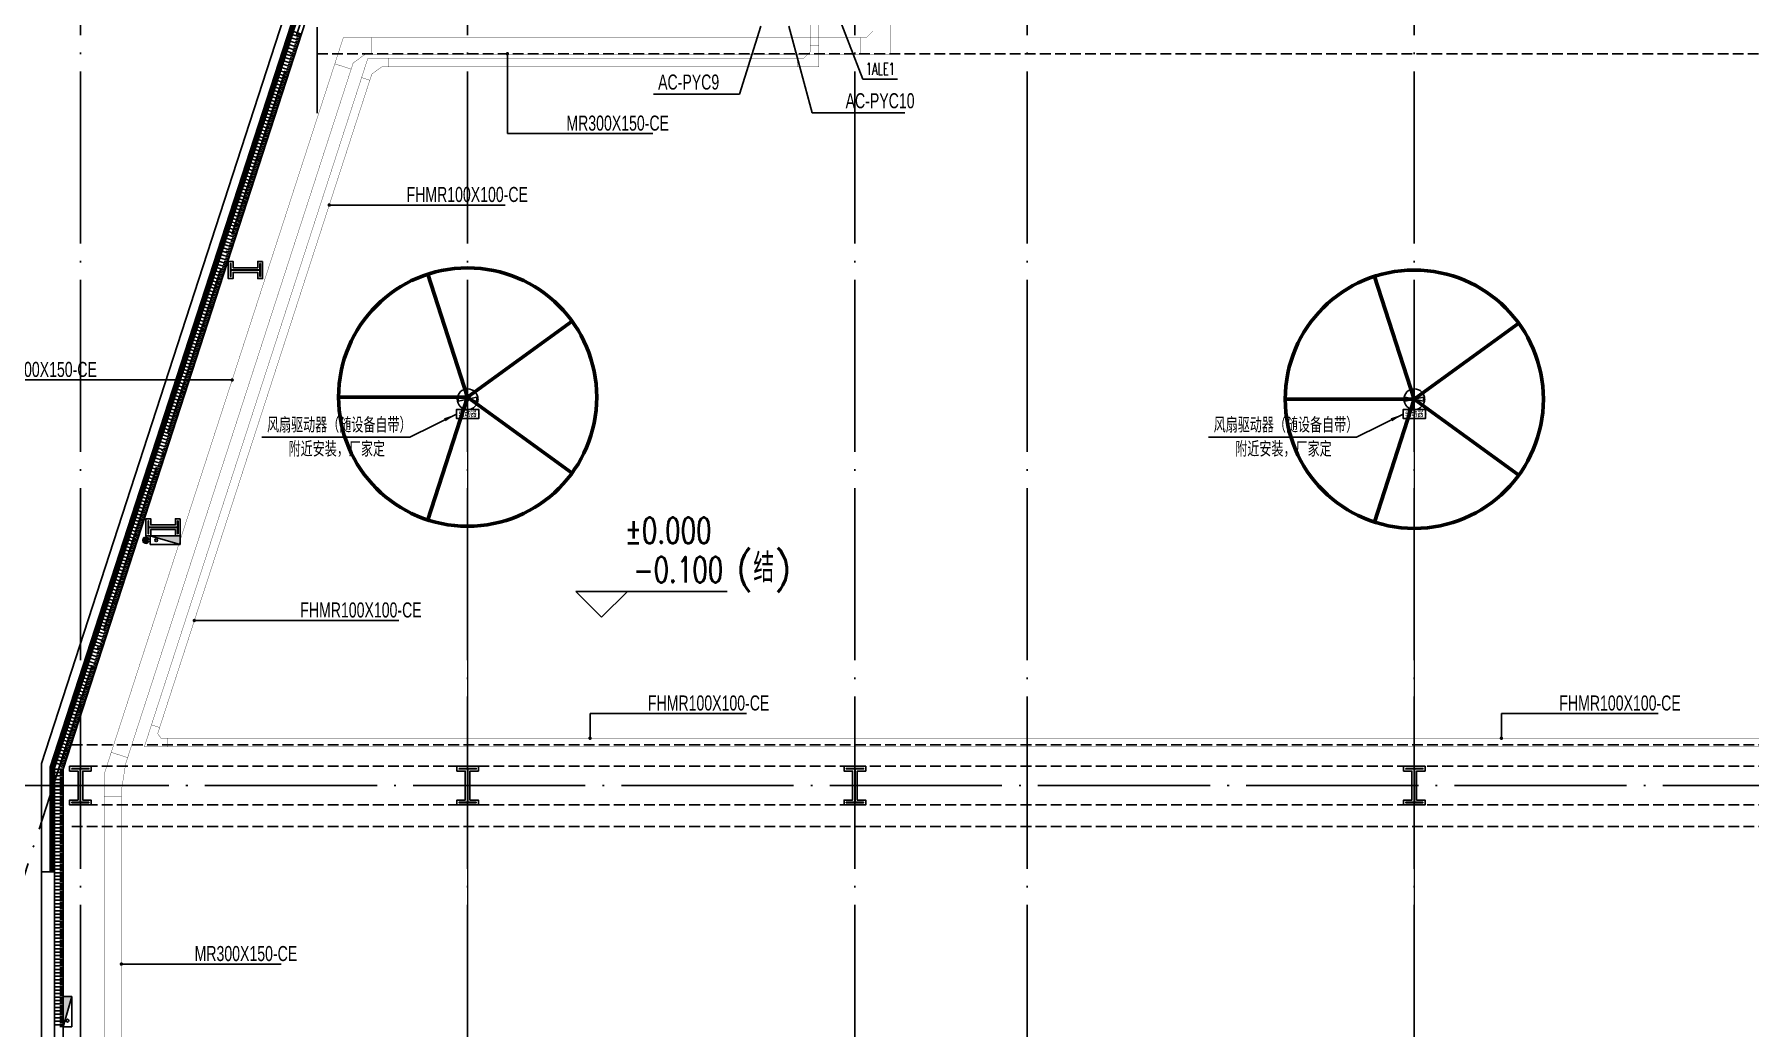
# Model space of a CAD drawing. Extents: x -1396510 to 1250330, y -1892470 to 1623980.
# Drawn here: x -313924 to -274060, y -1347547 to -1324473 of the extents above; entities that cross this region are included whole.
import ezdxf
from ezdxf.enums import TextEntityAlignment as Align

# ---------------------------------------------------------------- set-up
doc = ezdxf.new("R2010")
doc.units = 0
doc.header["$LTSCALE"] = 1000
doc.header["$MEASUREMENT"] = 0
doc.linetypes.add('DASH', pattern=[0.35, 0.25, -0.1])
doc.linetypes.add('DOTE', pattern=[2.42, 2, -0.2, 0.02, -0.2])
doc.layers.get('Defpoints').update_dxf_attribs({"color": 210})
for name, color, linetype in [('99平面图例外参$0$A-HATCH-2', 251, 'Continuous'), ('A-AXIS-DOTE', 14, 'DOTE'), ('A-HATCH-2', 251, 'Continuous'), ('A-LIN-V', 9, 'Continuous'), ('A-WINDOW', 140, 'Continuous'), ('AS-COLN', 6, 'Continuous'), ('AS-WALL', 40, 'Continuous'), ('CABLETRAY', 4, 'Continuous'), ('CABLETRAY_DIM', 3, 'Continuous'), ('CABLETRAY_FIRE', 1, 'DASH'), ('DIM-箱柜', 3, 'Continuous'), ('EQUIP-动力', 3, 'Continuous'), ('EQUIP-箱柜', 3, 'Continuous'), ('SB_ZF消火栓', 10, 'Continuous'), ('SB_ZF消火栓M', 10, 'Continuous'), ('WIRE-照明', 1, 'Continuous'), ('建-墙-幕', 4, 'Continuous'), ('建-标高', 3, 'Continuous')]:
    doc.layers.add(name, color=color, linetype=linetype)
doc.layers.add('A-云线2', color=3, linetype='Continuous', plot=False)
doc.layers.add('LG-ZF消防', color=1, linetype='Continuous', lineweight=60)
doc.styles.add('_TEL_ATTDEF', font='GBENOR', dxfattribs={"width": 0.8, "height": 3, "bigfont": 'GBCBIG'})
doc.styles.add('_TEL_DIM', font='SIMPLEX', dxfattribs={"width": 0.8, "height": 3.5, "bigfont": 'HZTXT'})
doc.styles.add('A-STANDARD', font='SIMPLEX', dxfattribs={"bigfont": 'GBCBIG'})
doc.styles.add('HZTXT5', font='aa.shx', dxfattribs={"width": 0.7, "bigfont": 'hztxt.shx'})

# ---------------------------------------------------------------- blocks, each defined once
blk = doc.blocks.new('4324324')
at = {"layer": 'A-HATCH-2', "color": 8, "linetype": 'DASH'}
for p, q in [((-307354, 583870), (-128854, 583870)), ((-313054, 567820), (-128854, 567820)), ((-313054, 567320), (-128854, 567320)), ((-313054, 566420), (-128854, 566420)), ((-313054, 565920), (-128854, 565920))]:
    blk.add_line(p, q, dxfattribs=at)
blk = doc.blocks.new('w4324324')
at = {"layer": 'A-HATCH-2', "color": 0, "lineweight": 60}
for q in [(-1694760, 686605), (-1697614, 684532), (-1691907, 684532), (-1696524, 681178), (-1692997, 681178)]:
    blk.add_line((-1694760, 683605), q, dxfattribs=at)
blk.add_circle((-1694760, 683605), 3000, dxfattribs=at)
blk = doc.blocks.new('342343')
at = {"layer": 'A-LIN-V', "color": 8}
for p in [(1048710, 103556), (1048660, 81556)]:
    blk.add_blockref('w4324324', p, dxfattribs=at)
blk = doc.blocks.new('w42343243')
at = {"layer": 'A-HATCH-2', "color": 8}
blk.add_lwpolyline([(-165104, 621070), (-164604, 621070), (-164604, 620958), (-164800, 620958), (-164800, 620282), (-164604, 620282), (-164604, 620170), (-165104, 620170), (-165104, 620282), (-164908, 620282), (-164908, 620958), (-165104, 620958)], close=True, dxfattribs=at)
at = {"layer": 'AS-COLN', "color": 3}
blk.add_lwpolyline([(-165054, 621020), (-164654, 621020), (-164654, 621008), (-164850, 621008), (-164850, 620232), (-164654, 620232), (-164654, 620220), (-165054, 620220), (-165054, 620232), (-164858, 620232), (-164858, 621008), (-165054, 621008)], close=True, dxfattribs=at)
blk = doc.blocks.new('nt66')
at = {"layer": 'A-HATCH-2', "color": 8}
blk.add_lwpolyline([(-195840, 766870), (-195440, 766870), (-195440, 766758), (-195586, 766758), (-195586, 766182), (-195440, 766182), (-195440, 766070), (-195840, 766070), (-195840, 766182), (-195694, 766182), (-195694, 766758), (-195840, 766758)], close=True, dxfattribs=at)
at = {"layer": 'AS-COLN'}
blk.add_lwpolyline([(-195790, 766820), (-195490, 766820), (-195490, 766808), (-195636, 766808), (-195636, 766132), (-195490, 766132), (-195490, 766120), (-195790, 766120), (-195790, 766132), (-195644, 766132), (-195644, 766808), (-195790, 766808)], close=True, dxfattribs=at)
blk = doc.blocks.new('42343')
at = {"rotation": 270}
for p in [(-1075488, 383206), (-1077402, 377230)]:
    blk.add_blockref('nt66', p, dxfattribs=at)
at = {"layer": 'A-WINDOW'}
for p in [(-148000, -53750), (-139000, -53750), (-130000, -53750), (-117000, -53750)]:
    blk.add_blockref('w42343243', p, dxfattribs=at)
blk = doc.blocks.new('A$C5D961328')
at = {"layer": 'SB_ZF消火栓'}
blk.add_hatch(color=256, dxfattribs=at).paths.add_polyline_path([(0, 40), (700, 40), (700, 240)])
for p, q in [((700, 240), (0, 240)), ((0, 240), (0, 40)), ((700, 240), (0, 40)), ((0, 40), (700, 40)), ((700, 240), (700, 40))]:
    blk.add_line(p, q, dxfattribs=at)
at = {"layer": 'SB_ZF消火栓', "color": 1}
blk.add_circle((140, 140), 32.5, dxfattribs=at)
blk = doc.blocks.new('we42342343234')
at = {"layer": 'LG-ZF消防'}
blk.add_circle((-311332, 572570), 50, dxfattribs=at)
at = {"layer": 'SB_ZF消火栓M', "xscale": -1}
for p, rotation in [((-311232, 572710), 180), ((-313294, 561270), 270)]:
    blk.add_blockref('A$C5D961328', p, dxfattribs=dict(at, rotation=rotation))
blk = doc.blocks.new('99平面图例外参$0$$LinePat$填挖边坡')
at = {"color": 0}
for p, q in [((0, 0), (0, -1500)), ((300, 0), (300, -600))]:
    blk.add_line(p, q, dxfattribs=at)
at = {"layer": 'Defpoints', "color": 0}
blk.add_point((600, 0), dxfattribs=at)
blk = doc.blocks.new('世赫3#厂房一层0821')
at = {"layer": 'A-AXIS-DOTE', "color": 8, "ltscale": 2}
for p, q in [((0, -79980), (0, 6235)), ((9000, -79980), (9000, 5504)), ((18000, -79980), (18000, 5504)), ((22000, -79980), (22000, 5500)), ((31000, -79980), (31000, 5500)), ((190814.2, -53850), (-5155.8, -53850))]:
    blk.add_line(p, q, dxfattribs=at)
at = {"layer": 'A-AXIS-DOTE', "color": 8}
blk.add_line((5500, -38230.1), (5500, -34440.1), dxfattribs=at)
at = {"layer": 'A-AXIS-DOTE', "color": 8, "ltscale": 2}
blk.add_lwpolyline([(-2450.9, -59462.8), (19193, 7244.4)], dxfattribs=at)
at = {"layer": 'A-LIN-V'}
for p, q in [((-400, -53465.8), (13400.4, -10932.7)), ((-400, -72000.1), (-400, -53465.8))]:
    blk.add_line(p, q, dxfattribs=at)
blk.add_lwpolyline([(-900, -55850), (-900, -53336.7), (12923.4, -10777.9), (13195.4, -10866.3)], dxfattribs=at)
at = {"layer": 'AS-WALL'}
for p, q in [((-900, -55850), (-900, -72500.1)), ((-600, -55850), (-900, -55850)), ((-600, -55850), (-600, -72200.1))]:
    blk.add_line(p, q, dxfattribs=at)
at = {"layer": '建-墙-幕'}
for p, q in [((-700, -53418.4), (4989.1, -35884.6)), ((-666.7, -53423.6), (5020.8, -35894.9)), ((-633.3, -53428.9), (5052.5, -35905.1)), ((-600, -53434.2), (5084.2, -35915.4)), ((-700, -55850), (-700, -53418.4)), ((-666.7, -55850), (-666.7, -53423.6)), ((-633.3, -55850), (-633.3, -53428.9)), ((-600, -55850), (-600, -53434.2)), ((-700, -55850), (-600, -55850))]:
    blk.add_line(p, q, dxfattribs=at)
at = {"layer": '建-标高', "color": 8}
for p, q in [((12113.6, -49940), (11513.6, -49340)), ((11513.6, -49340), (15033.6, -49340)), ((12113.6, -49940), (12713.6, -49340))]:
    blk.add_line(p, q, dxfattribs=at)
at = {"layer": '99平面图例外参$0$A-HATCH-2', "color": 203, "yscale": 0.1333333333333333, "zscale": 0.1333333333333333}
for p, xscale, rotation in [((5041, -36696.5), 0.1335601097542633, 252.0237134181383), ((5065.7, -36620.3), 0.1335601097542633, 252.0237134181383), ((5090.5, -36544.1), 0.1335601097542633, 252.0237134181383), ((5115.2, -36467.8), 0.1335601097542633, 252.0237134181383), ((5139.9, -36391.6), 0.1335601097542633, 252.0237134181383), ((4917.4, -37077.6), 0.1335601097542633, 252.0237134181383), ((4942.1, -37001.4), 0.1335601097542633, 252.0237134181383), ((4966.8, -36925.2), 0.1335601097542633, 252.0237134181383), ((4991.5, -36848.9), 0.1335601097542633, 252.0237134181383), ((5016.3, -36772.7), 0.1335601097542633, 252.0237134181383), ((4793.7, -37458.7), 0.1335601097542633, 252.0237134181383), ((4818.4, -37382.5), 0.1335601097542633, 252.0237134181383), ((4843.2, -37306.3), 0.1335601097542633, 252.0237134181383), ((4867.9, -37230.1), 0.1335601097542633, 252.0237134181383), ((4892.6, -37153.8), 0.1335601097542633, 252.0237134181383), ((4645.3, -37916.1), 0.1335601097542633, 252.0237134181383), ((4670, -37839.9), 0.1335601097542633, 252.0237134181383), ((4694.8, -37763.6), 0.1335601097542633, 252.0237134181383), ((4719.5, -37687.4), 0.1335601097542633, 252.0237134181383), ((4744.2, -37611.2), 0.1335601097542633, 252.0237134181383), ((4769, -37535), 0.1335601097542633, 252.0237134181383), ((4521.6, -38297.2), 0.1335601097542633, 252.0237134181383), ((4546.4, -38221), 0.1335601097542633, 252.0237134181383), ((4571.1, -38144.8), 0.1335601097542633, 252.0237134181383), ((4595.8, -38068.5), 0.1335601097542633, 252.0237134181383), ((4620.6, -37992.3), 0.1335601097542633, 252.0237134181383), ((4398, -38678.3), 0.1335601097542633, 252.0237134181383), ((4422.7, -38602.1), 0.1335601097542633, 252.0237134181383), ((4447.4, -38525.9), 0.1335601097542633, 252.0237134181383), ((4472.2, -38449.7), 0.1335601097542633, 252.0237134181383), ((4496.9, -38373.4), 0.1335601097542633, 252.0237134181383), ((4274.3, -39059.4), 0.1335601097542633, 252.0237134181383), ((4299.1, -38983.2), 0.1335601097542633, 252.0237134181383), ((4323.8, -38907), 0.1335601097542633, 252.0237134181383), ((4348.5, -38830.8), 0.1335601097542633, 252.0237134181383), ((4373.2, -38754.6), 0.1335601097542633, 252.0237134181383), ((4125.9, -39516.8), 0.1335601097542633, 252.0237134181383), ((4150.7, -39440.6), 0.1335601097542633, 252.0237134181383), ((4175.4, -39364.3), 0.1335601097542633, 252.0237134181383), ((4200.1, -39288.1), 0.1335601097542633, 252.0237134181383), ((4224.9, -39211.9), 0.1335601097542633, 252.0237134181383), ((4249.6, -39135.7), 0.1335601097542633, 252.0237134181383), ((4002.3, -39897.9), 0.1335601097542633, 252.0237134181383), ((4027, -39821.7), 0.1335601097542633, 252.0237134181383), ((4051.7, -39745.5), 0.1335601097542633, 252.0237134181383), ((4076.5, -39669.2), 0.1335601097542633, 252.0237134181383), ((4101.2, -39593), 0.1335601097542633, 252.0237134181383), ((3878.6, -40279), 0.1335601097542633, 252.0237134181383), ((3903.3, -40202.8), 0.1335601097542633, 252.0237134181383), ((3928.1, -40126.6), 0.1335601097542633, 252.0237134181383), ((3952.8, -40050.4), 0.1335601097542633, 252.0237134181383), ((3977.5, -39974.1), 0.1335601097542633, 252.0237134181383), ((3755, -40660.2), 0.1335601097542633, 252.0237134181383), ((3779.7, -40583.9), 0.1335601097542633, 252.0237134181383), ((3804.4, -40507.7), 0.1335601097542633, 252.0237134181383), ((3829.1, -40431.5), 0.1335601097542633, 252.0237134181383), ((3853.9, -40355.3), 0.1335601097542633, 252.0237134181383), ((3606.6, -41117.5), 0.1335601097542633, 252.0237134181383), ((3631.3, -41041.3), 0.1335601097542633, 252.0237134181383), ((3656, -40965.1), 0.1335601097542633, 252.0237134181383), ((3680.8, -40888.8), 0.1335601097542633, 252.0237134181383), ((3705.5, -40812.6), 0.1335601097542633, 252.0237134181383), ((3730.2, -40736.4), 0.1335601097542633, 252.0237134181383), ((3482.9, -41498.6), 0.1335601097542633, 252.0237134181383), ((3507.6, -41422.4), 0.1335601097542633, 252.0237134181383), ((3532.4, -41346.2), 0.1335601097542633, 252.0237134181383), ((3557.1, -41270), 0.1335601097542633, 252.0237134181383), ((3581.8, -41193.7), 0.1335601097542633, 252.0237134181383), ((3359.2, -41879.7), 0.1335601097542633, 252.0237134181383), ((3384, -41803.5), 0.1335601097542633, 252.0237134181383), ((3408.7, -41727.3), 0.1335601097542633, 252.0237134181383), ((3433.4, -41651.1), 0.1335601097542633, 252.0237134181383), ((3458.2, -41574.8), 0.1335601097542633, 252.0237134181383), ((3235.6, -42260.9), 0.1335601097542633, 252.0237134181383), ((3260.3, -42184.6), 0.1335601097542633, 252.0237134181383), ((3285, -42108.4), 0.1335601097542633, 252.0237134181383), ((3309.8, -42032.2), 0.1335601097542633, 252.0237134181383), ((3334.5, -41956), 0.1335601097542633, 252.0237134181383), ((3111.9, -42642), 0.1335601097542633, 252.0237134181383), ((3136.7, -42565.8), 0.1335601097542633, 252.0237134181383), ((3161.4, -42489.5), 0.1335601097542633, 252.0237134181383), ((3186.1, -42413.3), 0.1335601097542633, 252.0237134181383), ((3210.9, -42337.1), 0.1335601097542633, 252.0237134181383), ((2963.5, -43099.3), 0.1335601097542633, 252.0237134181383), ((2988.3, -43023.1), 0.1335601097542633, 252.0237134181383), ((3013, -42946.9), 0.1335601097542633, 252.0237134181383), ((3037.7, -42870.7), 0.1335601097542633, 252.0237134181383), ((3062.5, -42794.4), 0.1335601097542633, 252.0237134181383), ((3087.2, -42718.2), 0.1335601097542633, 252.0237134181383), ((2839.9, -43480.5), 0.1335601097542633, 252.0237134181383), ((2864.6, -43404.2), 0.1335601097542633, 252.0237134181383), ((2889.3, -43328), 0.1335601097542633, 252.0237134181383), ((2914.1, -43251.8), 0.1335601097542633, 252.0237134181383), ((2938.8, -43175.6), 0.1335601097542633, 252.0237134181383), ((2716.2, -43861.6), 0.1335601097542633, 252.0237134181383), ((2740.9, -43785.3), 0.1335601097542633, 252.0237134181383), ((2765.7, -43709.1), 0.1335601097542633, 252.0237134181383), ((2790.4, -43632.9), 0.1335601097542633, 252.0237134181383), ((2815.1, -43556.7), 0.1335601097542633, 252.0237134181383), ((2592.6, -44242.7), 0.1335601097542633, 252.0237134181383), ((2617.3, -44166.5), 0.1335601097542633, 252.0237134181383), ((2642, -44090.2), 0.1335601097542633, 252.0237134181383), ((2666.8, -44014), 0.1335601097542633, 252.0237134181383), ((2691.5, -43937.8), 0.1335601097542633, 252.0237134181383), ((2444.2, -44700), 0.1335601097542633, 252.0237134181383), ((2468.9, -44623.8), 0.1335601097542633, 252.0237134181383), ((2493.6, -44547.6), 0.1335601097542633, 252.0237134181383), ((2518.4, -44471.4), 0.1335601097542633, 252.0237134181383), ((2543.1, -44395.1), 0.1335601097542633, 252.0237134181383), ((2567.8, -44318.9), 0.1335601097542633, 252.0237134181383), ((2320.5, -45081.2), 0.1335601097542633, 252.0237134181383), ((2345.2, -45004.9), 0.1335601097542633, 252.0237134181383), ((2370, -44928.7), 0.1335601097542633, 252.0237134181383), ((2394.7, -44852.5), 0.1335601097542633, 252.0237134181383), ((2419.4, -44776.3), 0.1335601097542633, 252.0237134181383), ((2196.8, -45462.3), 0.1335601097542633, 252.0237134181383), ((2221.6, -45386.1), 0.1335601097542633, 252.0237134181383), ((2246.3, -45309.8), 0.1335601097542633, 252.0237134181383), ((2271, -45233.6), 0.1335601097542633, 252.0237134181383), ((2295.8, -45157.4), 0.1335601097542633, 252.0237134181383), ((2073.2, -45843.4), 0.1335601097542633, 252.0237134181383), ((2097.9, -45767.2), 0.1335601097542633, 252.0237134181383), ((2122.6, -45691), 0.1335601097542633, 252.0237134181383), ((2147.4, -45614.7), 0.1335601097542633, 252.0237134181383), ((2172.1, -45538.5), 0.1335601097542633, 252.0237134181383), ((1924.8, -46300.7), 0.1335601097542633, 252.0237134181383), ((1949.5, -46224.5), 0.1335601097542633, 252.0237134181383), ((1974.3, -46148.3), 0.1335601097542633, 252.0237134181383), ((1999, -46072.1), 0.1335601097542633, 252.0237134181383), ((2023.7, -45995.8), 0.1335601097542633, 252.0237134181383), ((2048.5, -45919.6), 0.1335601097542633, 252.0237134181383), ((1801.1, -46681.9), 0.1335601097542633, 252.0237134181383), ((1825.9, -46605.6), 0.1335601097542633, 252.0237134181383), ((1850.6, -46529.4), 0.1335601097542633, 252.0237134181383), ((1875.3, -46453.2), 0.1335601097542633, 252.0237134181383), ((1900.1, -46377), 0.1335601097542633, 252.0237134181383), ((1677.5, -47063), 0.1335601097542633, 252.0237134181383), ((1702.2, -46986.8), 0.1335601097542633, 252.0237134181383), ((1726.9, -46910.5), 0.1335601097542633, 252.0237134181383), ((1751.7, -46834.3), 0.1335601097542633, 252.0237134181383), ((1776.4, -46758.1), 0.1335601097542633, 252.0237134181383), ((1553.8, -47444.1), 0.1335601097542633, 252.0237134181383), ((1578.5, -47367.9), 0.1335601097542633, 252.0237134181383), ((1603.3, -47291.7), 0.1335601097542633, 252.0237134181383), ((1628, -47215.4), 0.1335601097542633, 252.0237134181383), ((1652.7, -47139.2), 0.1335601097542633, 252.0237134181383), ((1430.2, -47825.2), 0.1335601097542633, 252.0237134181383), ((1454.9, -47749), 0.1335601097542633, 252.0237134181383), ((1479.6, -47672.8), 0.1335601097542633, 252.0237134181383), ((1504.4, -47596.6), 0.1335601097542633, 252.0237134181383), ((1529.1, -47520.3), 0.1335601097542633, 252.0237134181383), ((1281.8, -48282.6), 0.1335601097542633, 252.0237134181383), ((1306.5, -48206.3), 0.1335601097542633, 252.0237134181383), ((1331.2, -48130.1), 0.1335601097542633, 252.0237134181383), ((1356, -48053.9), 0.1335601097542633, 252.0237134181383), ((1380.7, -47977.7), 0.1335601097542633, 252.0237134181383), ((1405.4, -47901.5), 0.1335601097542633, 252.0237134181383), ((1158.1, -48663.7), 0.1335601097542633, 252.0237134181383), ((1182.8, -48587.5), 0.1335601097542633, 252.0237134181383), ((1207.6, -48511.2), 0.1335601097542633, 252.0237134181383), ((1232.3, -48435), 0.1335601097542633, 252.0237134181383), ((1257, -48358.8), 0.1335601097542633, 252.0237134181383), ((1034.4, -49044.8), 0.1335601097542633, 252.0237134181383), ((1059.2, -48968.6), 0.1335601097542633, 252.0237134181383), ((1083.9, -48892.4), 0.1335601097542633, 252.0237134181383), ((1108.6, -48816.1), 0.1335601097542633, 252.0237134181383), ((1133.4, -48739.9), 0.1335601097542633, 252.0237134181383), ((910.8, -49425.9), 0.1335601097542633, 252.0237134181383), ((935.5, -49349.7), 0.1335601097542633, 252.0237134181383), ((960.3, -49273.5), 0.1335601097542633, 252.0237134181383), ((985, -49197.3), 0.1335601097542633, 252.0237134181383), ((1009.7, -49121), 0.1335601097542633, 252.0237134181383), ((762.4, -49883.3), 0.1335601097542633, 252.0237134181383), ((787.1, -49807.1), 0.1335601097542633, 252.0237134181383), ((811.9, -49730.8), 0.1335601097542633, 252.0237134181383), ((836.6, -49654.6), 0.1335601097542633, 252.0237134181383), ((861.3, -49578.4), 0.1335601097542633, 252.0237134181383), ((886.1, -49502.2), 0.1335601097542633, 252.0237134181383), ((638.7, -50264.4), 0.1335601097542633, 252.0237134181383), ((663.5, -50188.2), 0.1335601097542633, 252.0237134181383), ((688.2, -50112), 0.1335601097542633, 252.0237134181383), ((712.9, -50035.7), 0.1335601097542633, 252.0237134181383), ((737.7, -49959.5), 0.1335601097542633, 252.0237134181383), ((515.1, -50645.5), 0.1335601097542633, 252.0237134181383), ((539.8, -50569.3), 0.1335601097542633, 252.0237134181383), ((564.5, -50493.1), 0.1335601097542633, 252.0237134181383), ((589.3, -50416.9), 0.1335601097542633, 252.0237134181383), ((614, -50340.6), 0.1335601097542633, 252.0237134181383), ((391.4, -51026.6), 0.1335601097542633, 252.0237134181383), ((416.2, -50950.4), 0.1335601097542633, 252.0237134181383), ((440.9, -50874.2), 0.1335601097542633, 252.0237134181383), ((465.6, -50798), 0.1335601097542633, 252.0237134181383), ((490.3, -50721.7), 0.1335601097542633, 252.0237134181383), ((243, -51484), 0.1335601097542633, 252.0237134181383), ((267.8, -51407.8), 0.1335601097542633, 252.0237134181383), ((292.5, -51331.5), 0.1335601097542633, 252.0237134181383), ((317.2, -51255.3), 0.1335601097542633, 252.0237134181383), ((342, -51179.1), 0.1335601097542633, 252.0237134181383), ((366.7, -51102.9), 0.1335601097542633, 252.0237134181383), ((119.4, -51865.1), 0.1335601097542633, 252.0237134181383), ((144.1, -51788.9), 0.1335601097542633, 252.0237134181383), ((168.8, -51712.7), 0.1335601097542633, 252.0237134181383), ((193.6, -51636.4), 0.1335601097542633, 252.0237134181383), ((218.3, -51560.2), 0.1335601097542633, 252.0237134181383), ((-4.3, -52246.2), 0.1335601097542633, 252.0237134181383), ((20.4, -52170), 0.1335601097542633, 252.0237134181383), ((45.2, -52093.8), 0.1335601097542633, 252.0237134181383), ((69.9, -52017.6), 0.1335601097542633, 252.0237134181383), ((94.6, -51941.3), 0.1335601097542633, 252.0237134181383), ((-127.9, -52627.4), 0.1335601097542633, 252.0237134181383), ((-103.2, -52551.1), 0.1335601097542633, 252.0237134181383), ((-78.5, -52474.9), 0.1335601097542633, 252.0237134181383), ((-53.8, -52398.7), 0.1335601097542633, 252.0237134181383), ((-29, -52322.5), 0.1335601097542633, 252.0237134181383), ((-251.6, -53008.5), 0.1335601097542633, 252.0237134181383), ((-226.9, -52932.2), 0.1335601097542633, 252.0237134181383), ((-202.1, -52856), 0.1335601097542633, 252.0237134181383), ((-177.4, -52779.8), 0.1335601097542633, 252.0237134181383), ((-152.7, -52703.6), 0.1335601097542633, 252.0237134181383), ((-375.3, -53389.6), 0.1335601097542633, 252.0237134181383), ((-350.5, -53313.4), 0.1335601097542633, 252.0237134181383), ((-325.8, -53237.1), 0.1335601097542633, 252.0237134181383), ((-301.1, -53160.9), 0.1335601097542633, 252.0237134181383), ((-276.3, -53084.7), 0.1335601097542633, 252.0237134181383), ((-400, -53465.8), 0.1337246376890766, 270.0000000008202), ((-400, -53546.1), 0.1337246376890766, 270.0000000008202), ((-400, -53626.3), 0.1337246376890766, 270.0000000008202), ((-400, -53706.5), 0.1337246376890766, 270.0000000008202), ((-400, -53786.8), 0.1337246376890766, 270.0000000008202), ((-400, -53867), 0.1337246376890766, 270.0000000008202), ((-400, -53947.2), 0.1337246376890766, 270.0000000008202), ((-400, -54027.5), 0.1337246376890766, 270.0000000008202), ((-400, -54107.7), 0.1337246376890766, 270.0000000008202), ((-400, -54187.9), 0.1337246376890766, 270.0000000008202), ((-400, -54268.2), 0.1337246376890766, 270.0000000008202), ((-400, -54348.4), 0.1337246376890766, 270.0000000008202), ((-400, -54428.6), 0.1337246376890766, 270.0000000008202), ((-400, -54508.9), 0.1337246376890766, 270.0000000008202), ((-400, -54589.1), 0.1337246376890766, 270.0000000008202), ((-400, -54669.3), 0.1337246376890766, 270.0000000008202), ((-400, -54749.6), 0.1337246376890766, 270.0000000008202), ((-400, -54829.8), 0.1337246376890766, 270.0000000008202), ((-400, -54910), 0.1337246376890766, 270.0000000008202), ((-400, -54990.3), 0.1337246376890766, 270.0000000008202), ((-400, -55070.5), 0.1337246376890766, 270.0000000008202), ((-400, -55150.7), 0.1337246376890766, 270.0000000008202), ((-400, -55231), 0.1337246376890766, 270.0000000008202), ((-400, -55311.2), 0.1337246376890766, 270.0000000008202), ((-400, -55391.5), 0.1337246376890766, 270.0000000008202), ((-400, -55471.7), 0.1337246376890766, 270.0000000008202), ((-400, -55551.9), 0.1337246376890766, 270.0000000008202), ((-400, -55632.2), 0.1337246376890766, 270.0000000008202), ((-400, -55712.4), 0.1337246376890766, 270.0000000008202), ((-400, -55792.6), 0.1337246376890766, 270.0000000008202), ((-400, -55872.9), 0.1337246376890766, 270.0000000008202), ((-400, -55953.1), 0.1337246376890766, 270.0000000008202), ((-400, -56033.3), 0.1337246376890766, 270.0000000008202), ((-400, -56113.6), 0.1337246376890766, 270.0000000008202), ((-400, -56193.8), 0.1337246376890766, 270.0000000008202), ((-400, -56274), 0.1337246376890766, 270.0000000008202), ((-400, -56354.3), 0.1337246376890766, 270.0000000008202), ((-400, -56434.5), 0.1337246376890766, 270.0000000008202), ((-400, -56514.7), 0.1337246376890766, 270.0000000008202), ((-400, -56595), 0.1337246376890766, 270.0000000008202), ((-400, -56675.2), 0.1337246376890766, 270.0000000008202), ((-400, -56755.4), 0.1337246376890766, 270.0000000008202), ((-400, -56835.7), 0.1337246376890766, 270.0000000008202), ((-400, -56915.9), 0.1337246376890766, 270.0000000008202), ((-400, -56996.1), 0.1337246376890766, 270.0000000008202), ((-400, -57076.4), 0.1337246376890766, 270.0000000008202), ((-400, -57156.6), 0.1337246376890766, 270.0000000008202), ((-400, -57236.9), 0.1337246376890766, 270.0000000008202), ((-400, -57317.1), 0.1337246376890766, 270.0000000008202), ((-400, -57397.3), 0.1337246376890766, 270.0000000008202), ((-400, -57477.6), 0.1337246376890766, 270.0000000008202), ((-400, -57557.8), 0.1337246376890766, 270.0000000008202), ((-400, -57638), 0.1337246376890766, 270.0000000008202), ((-400, -57718.3), 0.1337246376890766, 270.0000000008202), ((-400, -57798.5), 0.1337246376890766, 270.0000000008202), ((-400, -57878.7), 0.1337246376890766, 270.0000000008202), ((-400, -57959), 0.1337246376890766, 270.0000000008202), ((-400, -58039.2), 0.1337246376890766, 270.0000000008202), ((-400, -58119.4), 0.1337246376890766, 270.0000000008202), ((-400, -58199.7), 0.1337246376890766, 270.0000000008202), ((-400, -58279.9), 0.1337246376890766, 270.0000000008202), ((-400, -58360.1), 0.1337246376890766, 270.0000000008202), ((-400, -58440.4), 0.1337246376890766, 270.0000000008202), ((-400, -58520.6), 0.1337246376890766, 270.0000000008202), ((-400, -58600.8), 0.1337246376890766, 270.0000000008202), ((-400, -58681.1), 0.1337246376890766, 270.0000000008202), ((-400, -58761.3), 0.1337246376890766, 270.0000000008202), ((-400, -58841.5), 0.1337246376890766, 270.0000000008202), ((-400, -58921.8), 0.1337246376890766, 270.0000000008202), ((-400, -59002), 0.1337246376890766, 270.0000000008202), ((-400, -59082.3), 0.1337246376890766, 270.0000000008202), ((-400, -59162.5), 0.1337246376890766, 270.0000000008202), ((-400, -59242.7), 0.1337246376890766, 270.0000000008202), ((-400, -59323), 0.1337246376890766, 270.0000000008202), ((-400, -59403.2), 0.1337246376890766, 270.0000000008202)]:
    blk.add_blockref('99平面图例外参$0$$LinePat$填挖边坡', p, dxfattribs=dict(at, xscale=xscale, rotation=rotation))
at = {"layer": 'A-LIN-V', "color": 8, "rotation": 90}
blk.add_blockref('342343', (796160.7, 601225), dxfattribs=at)
at = {"layer": 'A-WINDOW'}
for name in ['42343', '4324324']:
    blk.add_blockref(name, (312854.2, -620720), dxfattribs=at)
at = {"layer": 'SB_ZF消火栓'}
blk.add_blockref('we42342343234', (312854.2, -620720), dxfattribs=at)
at = {"layer": '建-标高', "color": 7, "style": 'A-STANDARD', "width": 0.705882}
for s, p in [('%%P0.000', (12653.6, -48220)), ('-0.100', (12853.6, -49130))]:
    blk.add_text(s, height=595, dxfattribs=at).set_placement(p)
at = {"layer": '建-标高', "color": 7, "style": 'A-STANDARD'}
blk.add_text('(结)', height=675.18, dxfattribs=at).set_placement((15233.6, -49130))
blk = doc.blocks.new('$equip$00002854')
for p, q in [((-0.62, 0.13), (-0.1, 0.02)), ((-0.62, -0.13), (-0.62, 0.13)), ((0.62, 0.13), (0.1, 0.02)), ((0.62, -0.13), (0.62, 0.13)), ((-0.1, -0.02), (-0.62, -0.13)), ((0.1, -0.02), (0.62, -0.13))]:
    blk.add_line(p, q)
at = {"const_width": 0.0571}
blk.add_lwpolyline([(-0.69, 0, 1), (0.69, 0, 1), (-0.69, 0, 1.215985)], format="xyb", dxfattribs=at)
for radius in [0.688, 0.104]:
    blk.add_circle((0, 0), radius)
for p in [(-0.69, 0), (0, 0.69), (0.69, 0), (0, -0.69)]:
    blk.add_point(p)
at = {"color": 7, "style": '_TEL_DIM', "flags": 1}
for tag in ['A', 'REMARK']:
    blk.add_attdef(tag, text='', height=0.00002, dxfattribs=at).set_placement((0, 0), align=Align.MIDDLE_CENTER)
blk = doc.blocks.new('$equip$00002926')
for p, q in [((0.75, 0.6), (-0.75, 0.6)), ((-0.75, 0.6), (-0.75, 0)), ((-0.75, 0), (0.75, 0)), ((0.75, 0), (0.75, 0.6))]:
    blk.add_line(p, q)
at = {"const_width": 0.0571}
blk.add_lwpolyline([(-0.75, 0.6), (-0.75, 0), (0.75, 0), (0.75, 0.6), (-0.75, 0.6), (-0.75, 0)], dxfattribs=at)
for p in [(-0.75, 0.3), (0, 0.6), (0, 0), (0.75, 0.3)]:
    blk.add_point(p)
at = {"color": 7, "style": '_TEL_DIM'}
blk.add_attdef('$TEXT$', text='', height=0.4, dxfattribs=at).set_placement((0, 0.3), align=Align.MIDDLE_CENTER)
at = {"color": 7, "style": '_TEL_DIM', "flags": 1}
for tag in ['A', 'REMARK']:
    blk.add_attdef(tag, text='', height=0.00002, dxfattribs=at).set_placement((0, 0), align=Align.MIDDLE_CENTER)

msp = doc.modelspace()

# ---------------------------------------------------------------- linework, layer by layer
at = {"layer": 'CABLETRAY', "const_width": 7.5}
for points in [[(-294030, -1324944), (-294030, -1324244)], [(-306741.8, -1324544), (-306941.1, -1325157.7)], [(-306096.4, -1324544), (-306741.8, -1324544)], [(-306096.4, -1324944), (-306096.4, -1324544)], [(-306096.4, -1324544), (-294730, -1324544)], [(-306096.4, -1324944), (-306096.4, -1324544)], [(-294730, -1324544), (-294730, -1324944)], [(-294580, -1324544), (-294730, -1324544)], [(-294730, -1324544), (-294730, -1324944)], [(-294430, -1324394), (-294580, -1324544)], [(-306514.3, -1325138.6), (-306246.4, -1324944)], [(-306246.4, -1324944), (-306096.4, -1324944)], [(-294730, -1324944), (-306096.4, -1324944)], [(-294730, -1324944), (-294030, -1324944)], [(-312135.8, -1341150.7), (-306941.1, -1325157.7)], [(-306560.7, -1325281.3), (-311755.3, -1341274.3)], [(-306941.1, -1325157.7), (-306560.7, -1325281.3)], [(-306941.1, -1325157.7), (-306560.7, -1325281.3)], [(-306560.7, -1325281.3), (-306514.3, -1325138.6)], [(-312135.8, -1341150.7), (-312300, -1341656.4)], [(-311755.3, -1341274.3), (-312135.8, -1341150.7)], [(-311755.3, -1341274.3), (-312135.8, -1341150.7)], [(-311900, -1342038.1), (-311801.7, -1341417)], [(-311801.7, -1341417), (-311755.3, -1341274.3)], [(-312300, -1341656.4), (-312300, -1342188.1)], [(-312300, -1342188.1), (-311900, -1342188.1)], [(-312300, -1358604), (-312300, -1342188.1)], [(-312300, -1342188.1), (-311900, -1342188.1)], [(-311900, -1342188.1), (-311900, -1342038.1)], [(-311900, -1342188.1), (-311900, -1358604)]]:
    msp.add_lwpolyline(points, dxfattribs=at)
at = {"layer": 'CABLETRAY_DIM'}
for p, q in [((-302930, -1324924), (-302930, -1326780)), ((-302930, -1326780), (-299550, -1326780)), ((-307069.3, -1328438), (-306530, -1328438)), ((-306530, -1328438), (-302980, -1328438)), ((-311490, -1332501.7), (-314960, -1332501.7)), ((-309326.5, -1332501.7), (-311490, -1332501.7)), ((-310204, -1338088.9), (-309660, -1338088.9)), ((-309660, -1338088.9), (-305450, -1338088.9)), ((-301010, -1340824), (-301010, -1340250)), ((-301010, -1340250), (-297370, -1340250)), ((-279830, -1340824), (-279830, -1340250)), ((-279830, -1340250), (-276190, -1340250)), ((-311900, -1346070), (-311100, -1346070)), ((-311100, -1346070), (-308190, -1346070))]:
    msp.add_line(p, q, dxfattribs=at)
at = {"layer": 'CABLETRAY_DIM', "const_width": 40}
for points in [[(-302930, -1324904, 1), (-302930, -1324944, 1)], [(-307089.3, -1328438, 1), (-307049.3, -1328438, 1)], [(-309306.5, -1332501.7, 1), (-309346.5, -1332501.7, 1)], [(-310224, -1338088.9, 1), (-310184, -1338088.9, 1)], [(-301010, -1340844, 1), (-301010, -1340804, 1)], [(-279830, -1340844, 1), (-279830, -1340804, 1)], [(-311920, -1346070, 1), (-311880, -1346070, 1)]]:
    msp.add_lwpolyline(points, format="xyb", close=True, dxfattribs=at)
at = {"layer": 'CABLETRAY_FIRE', "const_width": 7.5}
for points in [[(-295892, -1324728.1), (-295892, -1323664)], [(-295692, -1323664), (-295692, -1324728.1)], [(-306172.1, -1325028.1), (-306318.1, -1325477.6)], [(-305699.4, -1325028.1), (-306172.1, -1325028.1)], [(-305699.4, -1325228.1), (-305699.4, -1325028.1)], [(-305699.4, -1325228.1), (-305699.4, -1325028.1)], [(-305699.4, -1325028.1), (-296192, -1325028.1)], [(-296192, -1325028.1), (-296192, -1325228.1)], [(-296042, -1325028.1), (-296192, -1325028.1)], [(-296192, -1325028.1), (-296192, -1325228.1)], [(-295892, -1324878.1), (-296042, -1325028.1)], [(-295692, -1324728.1), (-295892, -1324728.1)], [(-295692, -1324728.1), (-295892, -1324728.1)], [(-295892, -1324728.1), (-295892, -1324878.1)], [(-295692, -1325228.1), (-295692, -1324728.1)], [(-311201.5, -1340512.6), (-306318.1, -1325477.6)], [(-306318.1, -1325477.6), (-306127.9, -1325539.4)], [(-306318.1, -1325477.6), (-306127.9, -1325539.4)], [(-306127.9, -1325539.4), (-306081.5, -1325396.7)], [(-306081.5, -1325396.7), (-305849.4, -1325228.1)], [(-305849.4, -1325228.1), (-305699.4, -1325228.1)], [(-296192, -1325228.1), (-305699.4, -1325228.1)], [(-296192, -1325228.1), (-295692, -1325228.1)], [(-306127.9, -1325539.4), (-311011.3, -1340574.4)], [(-311201.5, -1340512.6), (-311367.6, -1341024)], [(-311011.3, -1340574.4), (-311201.5, -1340512.6)], [(-311011.3, -1340574.4), (-311201.5, -1340512.6)], [(-311057.7, -1340717.1), (-311011.3, -1340574.4)], [(-311367.6, -1341024), (-310830, -1341024)], [(-310980, -1340824), (-311057.7, -1340717.1)], [(-310830, -1340824), (-310980, -1340824)], [(-310830, -1341024), (-310830, -1340824)], [(-310830, -1340824), (-164390, -1340824)], [(-310830, -1341024), (-310830, -1340824)], [(-164390, -1341024), (-310830, -1341024)]]:
    msp.add_lwpolyline(points, dxfattribs=at)
at = {"layer": 'DIM-箱柜'}
for p, q in [((-295305, -1323874), (-294673.5, -1325516.6)), ((-297040, -1324284), (-297539.7, -1325861.6)), ((-296390, -1324284), (-295845.2, -1326295.6)), ((-297539.7, -1325861.6), (-299532.6, -1325861.6)), ((-294673.5, -1325516.6), (-293863.5, -1325516.6)), ((-295845.2, -1326295.6), (-293692.9, -1326295.6)), ((-304116.7, -1333294.6), (-305200, -1333829)), ((-282116.7, -1333294.6), (-283200, -1333829)), ((-305200, -1333829), (-308640, -1333829)), ((-283200, -1333829), (-286640, -1333829))]:
    msp.add_line(p, q, dxfattribs=at)
for points in [[(-304116.7, -1333294.6, 0, 80, 0), (-304385.7, -1333427.3, 0, 0, 0)], [(-282116.7, -1333294.6, 0, 80, 0), (-282385.7, -1333427.3, 0, 0, 0)]]:
    msp.add_lwpolyline(points, format="xyseb", dxfattribs=at)
at = {"layer": 'WIRE-照明', "linetype": 'Continuous', "const_width": 35}
for points in [[(-303854.2, -1350658.3), (-303854.2, -1333399.6)], [(-281854.2, -1350658.3), (-281854.2, -1333399.6)]]:
    msp.add_lwpolyline(points, dxfattribs=at)

# ---------------------------------------------------------------- block references
at = {"layer": 'A-云线2'}
msp.add_blockref('世赫3#厂房一层0821', (-312854.2, -1288074), dxfattribs=at)
at = {"layer": 'EQUIP-动力', "xscale": 350, "yscale": 350, "zscale": 350}
for p in [(-303854.2, -1332949), (-281854.2, -1332949)]:
    msp.add_blockref('$equip$00002854', p, dxfattribs=at)
at = {"layer": 'EQUIP-箱柜'}
ref = msp.add_blockref('$equip$00002926', (-303854.2, -1333399.6), dxfattribs=dict(at, xscale=350, yscale=350, zscale=350))
ref.add_attrib('$TEXT$', '驱动器', dxfattribs={"layer": '0', "color": 7, "height": 140, "style": '_TEL_ATTDEF'}).set_placement((-303854.2, -1333294.6), align=Align.MIDDLE_CENTER)
ref = msp.add_blockref('$equip$00002926', (-281854.2, -1333399.6), dxfattribs=dict(at, xscale=350, yscale=350, zscale=350))
ref.add_attrib('$TEXT$', '驱动器', dxfattribs={"layer": '0', "color": 7, "height": 140, "style": '_TEL_ATTDEF'}).set_placement((-281854.2, -1333294.6), align=Align.MIDDLE_CENTER)

# ---------------------------------------------------------------- texts
at = {"layer": 'CABLETRAY_DIM', "color": 7, "style": 'HZTXT5', "width": 0.7}
for s, p in [('MR300X150-CE', (-301559.7, -1326710)), ('FHMR100X100-CE', (-305274.2, -1328368)), ('MR300X150-CE', (-314855, -1332431.7)), ('FHMR100X100-CE', (-307744.2, -1338018.9)), ('FHMR100X100-CE', (-299664.2, -1340180)), ('FHMR100X100-CE', (-278484.2, -1340180)), ('MR300X150-CE', (-310199.7, -1346000))]:
    msp.add_text(s, height=350, dxfattribs=at).set_placement(p)
at = {"layer": 'DIM-箱柜', "color": 7}
for s, height, style, width, p in [('AC-PYC9', 350, 'HZTXT5', 0.7, (-299427.6, -1325756.6)), ('1ALE1', 280, '_TEL_DIM', 0.6, (-294600.5, -1325411.6)), ('AC-PYC10', 350, 'HZTXT5', 0.7, (-295070.3, -1326190.6)), ('风扇驱动器（随设备自带）', 350, '_TEL_DIM', 0.8, (-308517.3, -1333724)), ('风扇驱动器（随设备自带）', 350, '_TEL_DIM', 0.8, (-286517.3, -1333724)), ('附近安装，厂家定', 350, '_TEL_DIM', 0.8, (-308014.6, -1334284)), ('附近安装，厂家定', 350, '_TEL_DIM', 0.8, (-286014.6, -1334284))]:
    msp.add_text(s, height=height, dxfattribs=dict(at, style=style, width=width)).set_placement(p)

doc.saveas('drawing.dxf')
